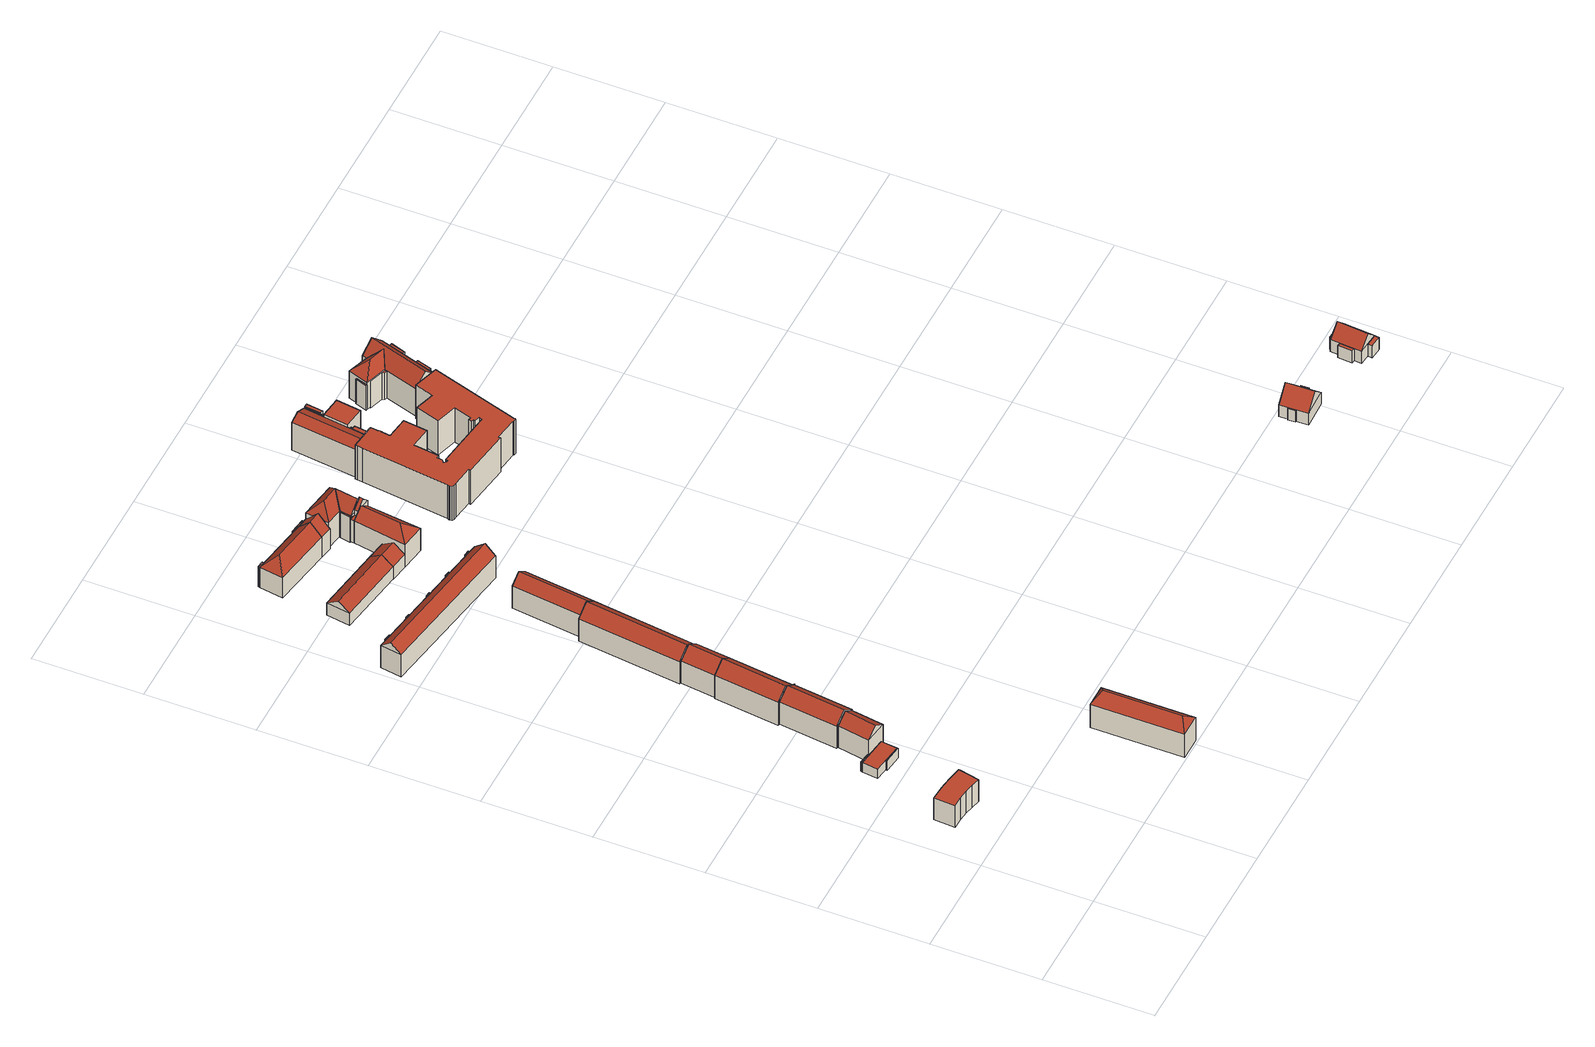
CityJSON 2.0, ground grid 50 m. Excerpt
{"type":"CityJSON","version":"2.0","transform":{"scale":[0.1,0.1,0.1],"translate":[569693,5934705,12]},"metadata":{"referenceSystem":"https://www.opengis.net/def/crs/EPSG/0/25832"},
"CityObjects":{
"building1":{"type":"Building","attributes":{"name":"Carl-Petersen-StraÃe","Gemeindeschluessel":"02100122","function":"31001_1010","yearOfConstruction":1957,"roofType":"1000","measuredHeight":12.23,"storeysAboveGround":3},"address":[{"country":"Germany","locality":"Hamburg","thoroughfareNumber":"124","thoroughfareName":"Carl-Petersen-Straße","postcode":"20535"}],"geometry":[{"type":"Solid","lod":"2","boundaries":[[[[0,1,2,3]],[[4,5,1,0]],[[6,7,5,4]],[[8,9,7,6]],[[10,11,9,8]],[[12,13,11,10]],[[14,15,13,12]],[[16,17,15,14]],[[18,19,17,16]],[[20,21,19,18]],[[3,2,21,20]],[[18,16,14,12,10,8,6,4,0,3,20]],[[1,5,7,9,11,13,15,17,19,21,2]]]],"semantics":{"surfaces":[{"type":"WallSurface"},{"type":"RoofSurface","Flaechenneigung":"90","Flaechenrichtung":"0","Flaechengroesse":"180.989428671581"},{"type":"GroundSurface"}],"values":[[0,0,0,0,0,0,0,0,0,0,0,1,2]]}}]},
"building2":{"type":"Building","attributes":{"name":"Carl-Petersen-StraÃe","Gemeindeschluessel":"02100122","function":"31001_1010"},"children":["building2-1","building2-2","building2-3"]},
"building2-1":{"type":"BuildingPart","attributes":{"roofType":"1000","measuredHeight":5.16,"storeysAboveGround":1},"parents":["building2"],"geometry":[{"type":"Solid","lod":"2","boundaries":[[[[22,23,24,25]],[[26,27,23,22]],[[28,29,27,26]],[[25,24,29,28]],[[26,22,25,28]],[[23,27,29,24]]]],"semantics":{"surfaces":[{"type":"WallSurface"},{"type":"RoofSurface","Flaechenneigung":"90","Flaechenrichtung":"0","Flaechengroesse":"5.62264864993358"},{"type":"GroundSurface"}],"values":[[0,0,0,0,1,2]]}}]},
"building2-2":{"type":"BuildingPart","attributes":{"roofType":"1000","measuredHeight":5.16,"storeysAboveGround":1},"parents":["building2"],"geometry":[{"type":"Solid","lod":"2","boundaries":[[[[30,31,32,33]],[[34,35,31,30]],[[26,27,35,34]],[[33,32,27,26]],[[34,30,33,26]],[[31,35,27,32]]]],"semantics":{"surfaces":[{"type":"WallSurface"},{"type":"RoofSurface","Flaechenneigung":"90","Flaechenrichtung":"0","Flaechengroesse":"109.233173625576"},{"type":"GroundSurface"}],"values":[[0,0,0,0,1,2]]}}]},
"building2-3":{"type":"BuildingPart","attributes":{"roofType":"1000","measuredHeight":5.16,"storeysAboveGround":1},"parents":["building2"],"geometry":[{"type":"Solid","lod":"2","boundaries":[[[[36,37,31,30]],[[38,39,37,36]],[[40,41,39,38]],[[30,31,41,40]],[[38,36,30,40]],[[37,39,41,31]]]],"semantics":{"surfaces":[{"type":"WallSurface"},{"type":"RoofSurface","Flaechenneigung":"90","Flaechenrichtung":"0","Flaechengroesse":"3.43421822296851"},{"type":"GroundSurface"}],"values":[[0,0,0,0,1,2]]}}]},
"building3":{"type":"Building","attributes":{"name":"Lohhof","Gemeindeschluessel":"02100122","function":"31001_1010","yearOfConstruction":1957,"roofType":"3100","measuredHeight":16.29,"storeysAboveGround":4},"address":[{"country":"Germany","locality":"Hamburg","thoroughfareNumber":"1","thoroughfareName":"Lohhof","postcode":"20535"}],"geometry":[{"type":"Solid","lod":"2","boundaries":[[[[42,43,44,45]],[[46,47,43,42]],[[48,49,47,46]],[[45,44,49,48]],[[42,50,46]],[[48,51,45]],[[45,51,50,42]],[[46,50,51,48]],[[43,47,49,44]]]],"semantics":{"surfaces":[{"type":"WallSurface"},{"type":"RoofSurface","Flaechenneigung":"53.9360817724943","Flaechenrichtung":"98.5303879939975","Flaechengroesse":"99.5425328210005"},{"type":"RoofSurface","Flaechenneigung":"53.9258901445393","Flaechenrichtung":"279.37135502149","Flaechengroesse":"99.9239069675338"},{"type":"GroundSurface"}],"values":[[0,0,0,0,0,0,1,2,3]]}}]},
"building4":{"type":"Building","attributes":{"name":"Lohhof","Gemeindeschluessel":"02100122","function":"31001_1010"},"children":["building4-1","building4-2","building4-3"]},
"building4-1":{"type":"BuildingPart","attributes":{"roofType":"3100","measuredHeight":17.06,"storeysAboveGround":4},"parents":["building4"],"geometry":[{"type":"Solid","lod":"2","boundaries":[[[[52,53,54,55]],[[56,57,53,52]],[[58,59,57,56]],[[55,54,59,58]],[[52,60,56]],[[58,61,55]],[[55,61,60,52]],[[56,60,61,58]],[[53,57,59,54]]]],"semantics":{"surfaces":[{"type":"WallSurface"},{"type":"RoofSurface","Flaechenneigung":"51.8431119376664","Flaechenrichtung":"277.03718963266","Flaechengroesse":"201.045123424135"},{"type":"RoofSurface","Flaechenneigung":"51.8431062136629","Flaechenrichtung":"97.025350498316","Flaechengroesse":"201.628691657344"},{"type":"GroundSurface"}],"values":[[0,0,0,0,0,0,1,2,3]]}}]},
"building4-2":{"type":"BuildingPart","attributes":{"roofType":"3100","measuredHeight":17.65,"storeysAboveGround":4},"parents":["building4"],"geometry":[{"type":"Solid","lod":"2","boundaries":[[[[62,63,64,65]],[[66,67,63,62]],[[68,69,67,66]],[[65,64,69,68]],[[62,70,66]],[[68,71,65]],[[65,71,70,62]],[[66,70,71,68]],[[63,67,69,64]]]],"semantics":{"surfaces":[{"type":"WallSurface"},{"type":"RoofSurface","Flaechenneigung":"51.8522054007894","Flaechenrichtung":"277.043869403396","Flaechengroesse":"227.386136634991"},{"type":"RoofSurface","Flaechenneigung":"51.852129693127","Flaechenrichtung":"97.0313871759958","Flaechengroesse":"227.38333235511"},{"type":"GroundSurface"}],"values":[[0,0,0,0,0,0,1,2,3]]}}]},
"building4-3":{"type":"BuildingPart","attributes":{"roofType":"1000","measuredHeight":12.99,"storeysAboveGround":4},"parents":["building4"],"geometry":[{"type":"Solid","lod":"2","boundaries":[[[[72,73,74,75]],[[76,57,73,72]],[[68,69,57,76]],[[75,74,69,68]],[[76,72,75,68]],[[73,57,69,74]]]],"semantics":{"surfaces":[{"type":"WallSurface"},{"type":"RoofSurface","Flaechenneigung":"90","Flaechenrichtung":"0","Flaechengroesse":"0.170440071884735"},{"type":"GroundSurface"}],"values":[[0,0,0,0,1,2]]}}]},
"building5":{"type":"Building","attributes":{"name":"Hammer Steindamm","Gemeindeschluessel":"02100123","function":"31001_1010","yearOfConstruction":1957,"roofType":"3200","measuredHeight":17.18,"storeysAboveGround":4},"address":[{"country":"Germany","locality":"Hamburg","thoroughfareNumber":"145","thoroughfareName":"Hammer Steindamm","postcode":"20535"}],"geometry":[{"type":"Solid","lod":"2","boundaries":[[[[77,78,79,80]],[[81,82,78,77]],[[83,84,82,81]],[[80,79,84,83]],[[77,85,81]],[[83,86,80]],[[80,86,85,77]],[[81,85,86,83]],[[78,82,84,79]]]],"semantics":{"surfaces":[{"type":"WallSurface"},{"type":"RoofSurface","Flaechenneigung":"37.2818554524104","Flaechenrichtung":"180.000010040978","Flaechengroesse":"29.9223042430612"},{"type":"RoofSurface","Flaechenneigung":"37.2822886894576","Flaechenrichtung":"359.994738581416","Flaechengroesse":"29.9250591263804"},{"type":"RoofSurface","Flaechenneigung":"51.0918179223979","Flaechenrichtung":"89.9983312532969","Flaechengroesse":"271.113843613067"},{"type":"RoofSurface","Flaechenneigung":"51.0918865129899","Flaechenrichtung":"269.997593699641","Flaechengroesse":"271.110355843667"},{"type":"GroundSurface"}],"values":[[0,0,0,0,1,2,3,4,5]]}}]},
"building6":{"type":"Building","attributes":{"name":"Lohhof","Gemeindeschluessel":"02100122","function":"31001_1010","yearOfConstruction":1983,"roofType":"3100","measuredHeight":17.07,"storeysAboveGround":4},"address":[{"country":"Germany","locality":"Hamburg","thoroughfareNumber":"9","thoroughfareName":"Lohhof","postcode":"20535"}],"geometry":[{"type":"Solid","lod":"2","boundaries":[[[[66,87,88,89]],[[62,90,87,66]],[[91,92,90,62]],[[89,88,92,91]],[[66,70,62]],[[91,93,89]],[[89,93,70,66]],[[62,70,93,91]],[[87,90,92,88]]]],"semantics":{"surfaces":[{"type":"WallSurface"},{"type":"RoofSurface","Flaechenneigung":"52.0905427389083","Flaechenrichtung":"97.0300160654637","Flaechengroesse":"120.014965954935"},{"type":"RoofSurface","Flaechenneigung":"52.0906250841196","Flaechenrichtung":"277.044460534388","Flaechengroesse":"120.014925179695"},{"type":"GroundSurface"}],"values":[[0,0,0,0,0,0,1,2,3]]}}]},
"building7":{"type":"Building","attributes":{"name":"Lohhof","Gemeindeschluessel":"02100122","function":"31001_1010","yearOfConstruction":1957,"roofType":"3100","measuredHeight":17.14,"storeysAboveGround":4},"address":[{"country":"Germany","locality":"Hamburg","thoroughfareNumber":"11","thoroughfareName":"Lohhof","postcode":"20535"}],"geometry":[{"type":"Solid","lod":"2","boundaries":[[[[94,95,96,97]],[[98,99,95,94]],[[100,101,99,98]],[[97,96,101,100]],[[94,102,98]],[[100,103,97]],[[97,103,102,94]],[[98,102,103,100]],[[95,99,101,96]]]],"semantics":{"surfaces":[{"type":"WallSurface"},{"type":"RoofSurface","Flaechenneigung":"52.0345806121718","Flaechenrichtung":"277.062201434998","Flaechengroesse":"366.249677374312"},{"type":"RoofSurface","Flaechenneigung":"52.0345798173788","Flaechenrichtung":"97.0784974483294","Flaechengroesse":"366.247189861451"},{"type":"GroundSurface"}],"values":[[0,0,0,0,0,0,1,2,3]]}}]},
"building8":{"type":"Building","attributes":{"name":"Moorende","Gemeindeschluessel":"02100122","function":"31001_1010"},"children":["building8-1","building8-2","building8-3","building8-4","building8-5","building8-6"]},
"building8-1":{"type":"BuildingPart","attributes":{"roofType":"1000","measuredHeight":12.63,"storeysAboveGround":4},"parents":["building8"],"geometry":[{"type":"Solid","lod":"2","boundaries":[[[[104,105,106,107]],[[108,109,105,104]],[[110,111,109,108]],[[107,106,111,110]],[[108,104,107,110]],[[105,109,111,106]]]],"semantics":{"surfaces":[{"type":"WallSurface"},{"type":"RoofSurface","Flaechenneigung":"90","Flaechenrichtung":"0","Flaechengroesse":"1.27503199987079"},{"type":"GroundSurface"}],"values":[[0,0,0,0,1,2]]}}]},
"building8-2":{"type":"BuildingPart","attributes":{"roofType":"3100","measuredHeight":16.59,"storeysAboveGround":4},"parents":["building8"],"geometry":[{"type":"Solid","lod":"2","boundaries":[[[[112,113,114,115]],[[116,117,113,112]],[[118,119,117,116]],[[115,114,119,118]],[[112,120,116]],[[118,121,115]],[[115,121,120,112]],[[116,120,121,118]],[[113,117,119,114]]]],"semantics":{"surfaces":[{"type":"WallSurface"},{"type":"RoofSurface","Flaechenneigung":"49.743062395069","Flaechenrichtung":"189.205429358069","Flaechengroesse":"459.332740219886"},{"type":"RoofSurface","Flaechenneigung":"49.7429180749985","Flaechenrichtung":"9.08138377145538","Flaechengroesse":"459.333233579302"},{"type":"GroundSurface"}],"values":[[0,0,0,0,0,0,1,2,3]]}}]},
"building8-3":{"type":"BuildingPart","attributes":{"roofType":"1000","measuredHeight":12.43,"storeysAboveGround":4},"parents":["building8"],"geometry":[{"type":"Solid","lod":"2","boundaries":[[[[122,123,124,125]],[[126,127,123,122]],[[128,129,127,126]],[[125,124,129,128]],[[126,122,125,128]],[[123,127,129,124]]]],"semantics":{"surfaces":[{"type":"WallSurface"},{"type":"RoofSurface","Flaechenneigung":"90","Flaechenrichtung":"0","Flaechengroesse":"1.3339126160141"},{"type":"GroundSurface"}],"values":[[0,0,0,0,1,2]]}}]},
"building8-4":{"type":"BuildingPart","attributes":{"roofType":"1000","measuredHeight":12.62,"storeysAboveGround":4},"parents":["building8"],"geometry":[{"type":"Solid","lod":"2","boundaries":[[[[130,131,132,133]],[[134,135,131,130]],[[136,137,135,134]],[[133,132,137,136]],[[134,130,133,136]],[[131,135,137,132]]]],"semantics":{"surfaces":[{"type":"WallSurface"},{"type":"RoofSurface","Flaechenneigung":"90","Flaechenrichtung":"0","Flaechengroesse":"0.940247446917529"},{"type":"GroundSurface"}],"values":[[0,0,0,0,1,2]]}}]},
"building8-5":{"type":"BuildingPart","attributes":{"roofType":"1000","measuredHeight":12.29,"storeysAboveGround":4},"parents":["building8"],"geometry":[{"type":"Solid","lod":"2","boundaries":[[[[138,139,140,141]],[[142,143,139,138]],[[144,145,143,142]],[[141,140,145,144]],[[142,138,141,144]],[[139,143,145,140]]]],"semantics":{"surfaces":[{"type":"WallSurface"},{"type":"RoofSurface","Flaechenneigung":"90","Flaechenrichtung":"0","Flaechengroesse":"1.61197553172359"},{"type":"GroundSurface"}],"values":[[0,0,0,0,1,2]]}}]},
"building8-6":{"type":"BuildingPart","attributes":{"roofType":"1000","measuredHeight":12.29,"storeysAboveGround":4},"parents":["building8"],"geometry":[{"type":"Solid","lod":"2","boundaries":[[[[146,147,148,149]],[[150,151,147,146]],[[152,153,151,150]],[[149,148,153,152]],[[150,146,149,152]],[[147,151,153,148]]]],"semantics":{"surfaces":[{"type":"WallSurface"},{"type":"RoofSurface","Flaechenneigung":"90","Flaechenrichtung":"0","Flaechengroesse":"1.03737802369881"},{"type":"GroundSurface"}],"values":[[0,0,0,0,1,2]]}}]},
"building9":{"type":"Building","attributes":{"name":"Lohhof","Gemeindeschluessel":"02100122","function":"31001_1010","yearOfConstruction":1978,"roofType":"3100","measuredHeight":16.57,"storeysAboveGround":4},"address":[{"country":"Germany","locality":"Hamburg","thoroughfareNumber":"19","thoroughfareName":"Lohhof","postcode":"20535"}],"geometry":[{"type":"Solid","lod":"2","boundaries":[[[[154,155,156,157]],[[158,159,155,154]],[[160,161,159,158]],[[157,156,161,160]],[[154,162,158]],[[160,163,157]],[[157,163,162,154]],[[158,162,163,160]],[[155,159,161,156]]]],"semantics":{"surfaces":[{"type":"WallSurface"},{"type":"RoofSurface","Flaechenneigung":"50.3501219996861","Flaechenrichtung":"277.070459183503","Flaechengroesse":"212.6991675478"},{"type":"RoofSurface","Flaechenneigung":"50.3501366708157","Flaechenrichtung":"97.0797837925308","Flaechengroesse":"212.683833716323"},{"type":"GroundSurface"}],"values":[[0,0,0,0,0,0,1,2,3]]}}]},
"building10":{"type":"Building","attributes":{"name":"Moorende","Gemeindeschluessel":"02100122","function":"31001_1010","yearOfConstruction":1968,"roofType":"3100","measuredHeight":10.79,"storeysAboveGround":2},"address":[{"country":"Germany","locality":"Hamburg","thoroughfareNumber":"15","thoroughfareName":"Moorende","postcode":"20535"}],"geometry":[{"type":"Solid","lod":"2","boundaries":[[[[164,165,166,167]],[[168,169,165,164]],[[170,171,169,168]],[[167,166,171,170]],[[164,172,168]],[[170,173,167]],[[167,173,172,164]],[[168,172,173,170]],[[165,169,171,166]]]],"semantics":{"surfaces":[{"type":"WallSurface"},{"type":"RoofSurface","Flaechenneigung":"53.9890739623631","Flaechenrichtung":"8.8170123871016","Flaechengroesse":"223.60425913268"},{"type":"RoofSurface","Flaechenneigung":"53.9890236756497","Flaechenrichtung":"188.830148516452","Flaechengroesse":"223.612218331867"},{"type":"GroundSurface"}],"values":[[0,0,0,0,0,0,1,2,3]]}}]},
"building11":{"type":"Building","attributes":{"name":"Fuchsloch","Gemeindeschluessel":"02100122","function":"31001_1010"},"children":["building11-1","building11-2","building11-3"]},
"building11-1":{"type":"BuildingPart","attributes":{"roofType":"5000","measuredHeight":16.79,"storeysAboveGround":4},"parents":["building11"],"geometry":[{"type":"Solid","lod":"2","boundaries":[[[[174,175,176,177]],[[178,179,175,174]],[[180,181,179,178]],[[177,176,181,180]],[[174,182,178]],[[180,183,177]],[[177,183,182,174]],[[178,182,183,180]],[[175,179,181,176]]]],"semantics":{"surfaces":[{"type":"WallSurface"},{"type":"RoofSurface","Flaechenneigung":"45.6821908032097","Flaechenrichtung":"279.469384034634","Flaechengroesse":"43.9395970039915"},{"type":"RoofSurface","Flaechenneigung":"45.8359066836406","Flaechenrichtung":"189.405448329383","Flaechengroesse":"201.219636368559"},{"type":"RoofSurface","Flaechenneigung":"45.8362883996152","Flaechenrichtung":"9.21995436558989","Flaechengroesse":"200.716840773846"},{"type":"GroundSurface"}],"values":[[0,0,0,0,1,0,2,3,4]]}}]},
"building11-2":{"type":"BuildingPart","attributes":{"roofType":"1000","measuredHeight":11.31,"storeysAboveGround":4},"parents":["building11"],"geometry":[{"type":"Solid","lod":"2","boundaries":[[[[184,185,186,187]],[[188,189,185,184]],[[180,181,189,188]],[[187,186,181,180]],[[188,184,187,180]],[[185,189,181,186]]]],"semantics":{"surfaces":[{"type":"WallSurface"},{"type":"RoofSurface","Flaechenneigung":"90","Flaechenrichtung":"0","Flaechengroesse":"2.47768286108741"},{"type":"GroundSurface"}],"values":[[0,0,0,0,1,2]]}}]},
"building11-3":{"type":"BuildingPart","attributes":{"roofType":"1000","measuredHeight":11.31,"storeysAboveGround":4},"parents":["building11"],"geometry":[{"type":"Solid","lod":"2","boundaries":[[[[190,191,179,178]],[[192,193,191,190]],[[194,195,193,192]],[[178,179,195,194]],[[192,190,178,194]],[[191,193,195,179]]]],"semantics":{"surfaces":[{"type":"WallSurface"},{"type":"RoofSurface","Flaechenneigung":"90","Flaechenrichtung":"0","Flaechengroesse":"2.36543065066958"},{"type":"GroundSurface"}],"values":[[0,0,0,0,1,2]]}}]},
"building12":{"type":"Building","attributes":{"name":"Lohhof","Gemeindeschluessel":"02100122","function":"31001_1010"},"children":["building12-1","building12-2","building12-3"]},
"building12-1":{"type":"BuildingPart","attributes":{"roofType":"1000","measuredHeight":12.49,"storeysAboveGround":4},"parents":["building12"],"geometry":[{"type":"Solid","lod":"2","boundaries":[[[[196,197,198,199]],[[200,201,197,196]],[[202,203,201,200]],[[199,198,203,202]],[[200,196,199,202]],[[197,201,203,198]]]],"semantics":{"surfaces":[{"type":"WallSurface"},{"type":"RoofSurface","Flaechenneigung":"90","Flaechenrichtung":"0","Flaechengroesse":"5.69824403766873"},{"type":"GroundSurface"}],"values":[[0,0,0,0,1,2]]}}]},
"building12-2":{"type":"BuildingPart","attributes":{"roofType":"5000","measuredHeight":16.88,"storeysAboveGround":4},"parents":["building12"],"geometry":[{"type":"Solid","lod":"2","boundaries":[[[[204,205,206,207]],[[208,209,205,204]],[[196,197,209,208]],[[207,206,197,196]],[[204,210,208]],[[196,211,207]],[[207,211,210,204]],[[208,210,211,196]],[[205,209,197,206]]]],"semantics":{"surfaces":[{"type":"WallSurface"},{"type":"RoofSurface","Flaechenneigung":"54.4320381032322","Flaechenrichtung":"188.838231398057","Flaechengroesse":"42.7644243293713"},{"type":"RoofSurface","Flaechenneigung":"51.1618239552677","Flaechenrichtung":"97.4381304606327","Flaechengroesse":"153.952235338197"},{"type":"RoofSurface","Flaechenneigung":"51.1631720993658","Flaechenrichtung":"278.442559201411","Flaechengroesse":"153.048812967611"},{"type":"GroundSurface"}],"values":[[0,0,0,0,1,0,2,3,4]]}}]},
"building12-3":{"type":"BuildingPart","attributes":{"roofType":"3100","measuredHeight":10.88,"storeysAboveGround":4},"parents":["building12"],"geometry":[{"type":"Solid","lod":"2","boundaries":[[[[168,212,209,213]],[[164,214,212,168]],[[215,216,214,164]],[[213,209,216,215]],[[168,172,164]],[[215,217,213]],[[213,217,172,168]],[[164,172,217,215]],[[212,214,216,209]]]],"semantics":{"surfaces":[{"type":"WallSurface"},{"type":"RoofSurface","Flaechenneigung":"54.4943564793814","Flaechenrichtung":"188.831658077887","Flaechengroesse":"59.6762048578005"},{"type":"RoofSurface","Flaechenneigung":"54.4943530615806","Flaechenrichtung":"8.81851258149306","Flaechengroesse":"59.6795118362423"},{"type":"GroundSurface"}],"values":[[0,0,0,0,0,0,1,2,3]]}}]},
"building13":{"type":"Building","attributes":{"name":"Lohhof","Gemeindeschluessel":"02100122","function":"31001_1010"},"children":["building13-1","building13-2","building13-3","building13-4","building13-5","building13-6"]},
"building13-1":{"type":"BuildingPart","attributes":{"roofType":"3100","measuredHeight":19.91,"storeysAboveGround":4},"parents":["building13"],"geometry":[{"type":"Solid","lod":"2","boundaries":[[[[218,219,220,221]],[[222,223,219,218]],[[224,225,223,222]],[[221,220,225,224]],[[218,226,222]],[[224,227,221]],[[221,227,226,218]],[[222,226,227,224]],[[219,223,225,220]]]],"semantics":{"surfaces":[{"type":"WallSurface"},{"type":"RoofSurface","Flaechenneigung":"41.5028511838656","Flaechenrichtung":"95.8041145139787","Flaechengroesse":"8.92817988922758"},{"type":"RoofSurface","Flaechenneigung":"41.4325742622479","Flaechenrichtung":"273.490849349965","Flaechengroesse":"9.41461207613323"},{"type":"GroundSurface"}],"values":[[0,0,0,0,0,0,1,2,3]]}}]},
"building13-2":{"type":"BuildingPart","attributes":{"roofType":"5000","measuredHeight":19.94,"storeysAboveGround":4},"parents":["building13"],"geometry":[{"type":"Solid","lod":"2","boundaries":[[[[228,229,230,231]],[[232,233,229,228]],[[234,220,233,232]],[[231,230,220,234]],[[228,235,232]],[[234,236,231]],[[231,236,235,228]],[[232,235,236,234]],[[229,233,220,230]]]],"semantics":{"surfaces":[{"type":"WallSurface"},{"type":"RoofSurface","Flaechenneigung":"-43.7700110659314","Flaechenrichtung":"8.82143377408997","Flaechengroesse":"38.1251430431149"},{"type":"RoofSurface","Flaechenneigung":"40.3039302219998","Flaechenrichtung":"278.223551337677","Flaechengroesse":"61.0496938266172"},{"type":"RoofSurface","Flaechenneigung":"40.2994144355781","Flaechenrichtung":"97.6426837548398","Flaechengroesse":"61.0618347643118"},{"type":"GroundSurface"}],"values":[[0,0,0,0,1,0,2,3,4]]}}]},
"building13-3":{"type":"BuildingPart","attributes":{"roofType":"3200","measuredHeight":19.95,"storeysAboveGround":4},"parents":["building13"],"geometry":[{"type":"Solid","lod":"2","boundaries":[[[[237,238,239,240]],[[232,233,238,237]],[[241,242,233,232]],[[240,239,242,241]],[[237,243,232]],[[241,244,240]],[[240,244,243,237]],[[232,243,244,241]],[[238,233,242,239]]]],"semantics":{"surfaces":[{"type":"WallSurface"},{"type":"RoofSurface","Flaechenneigung":"39.0110904554845","Flaechenrichtung":"97.0589321936142","Flaechengroesse":"40.4536511321037"},{"type":"RoofSurface","Flaechenneigung":"39.0213009791308","Flaechenrichtung":"277.912704190088","Flaechengroesse":"40.5656843173608"},{"type":"RoofSurface","Flaechenneigung":"43.7889113314493","Flaechenrichtung":"8.90915629594496","Flaechengroesse":"104.893774177901"},{"type":"RoofSurface","Flaechenneigung":"43.7897620235255","Flaechenrichtung":"188.83834241349","Flaechengroesse":"105.542012046975"},{"type":"GroundSurface"}],"values":[[0,0,0,0,1,2,3,4,5]]}}]},
"building13-4":{"type":"BuildingPart","attributes":{"roofType":"1000","measuredHeight":14.13,"storeysAboveGround":4},"parents":["building13"],"geometry":[{"type":"Solid","lod":"2","boundaries":[[[[245,246,230,231]],[[247,248,246,245]],[[249,250,248,247]],[[231,230,250,249]],[[247,245,231,249]],[[246,248,250,230]]]],"semantics":{"surfaces":[{"type":"WallSurface"},{"type":"RoofSurface","Flaechenneigung":"90","Flaechenrichtung":"0","Flaechengroesse":"3.36130158893467"},{"type":"GroundSurface"}],"values":[[0,0,0,0,1,2]]}}]},
"building13-5":{"type":"BuildingPart","attributes":{"roofType":"3100","measuredHeight":16.95,"storeysAboveGround":4},"parents":["building13"],"geometry":[{"type":"Solid","lod":"2","boundaries":[[[[251,176,252,253]],[[254,181,176,251]],[[255,256,181,254]],[[253,252,256,255]],[[251,257,254]],[[255,258,253]],[[253,258,257,251]],[[254,257,258,255]],[[176,181,256,252]]]],"semantics":{"surfaces":[{"type":"WallSurface"},{"type":"RoofSurface","Flaechenneigung":"44.7222820015141","Flaechenrichtung":"188.851945412166","Flaechengroesse":"48.0222213301931"},{"type":"RoofSurface","Flaechenneigung":"44.7216531990978","Flaechenrichtung":"8.89850325610941","Flaechengroesse":"47.2920643335711"},{"type":"GroundSurface"}],"values":[[0,0,0,0,0,0,1,2,3]]}}]},
"building13-6":{"type":"BuildingPart","attributes":{"roofType":"1000","measuredHeight":11.33,"storeysAboveGround":4},"parents":["building13"],"geometry":[{"type":"Solid","lod":"2","boundaries":[[[[259,189,181,260]],[[261,262,189,259]],[[263,264,262,261]],[[260,181,264,263]],[[261,259,260,263]],[[189,262,264,181]]]],"semantics":{"surfaces":[{"type":"WallSurface"},{"type":"RoofSurface","Flaechenneigung":"90","Flaechenrichtung":"0","Flaechengroesse":"2.38711764202947"},{"type":"GroundSurface"}],"values":[[0,0,0,0,1,2]]}}]},
"building14":{"type":"Building","attributes":{"name":"Lohhof","Gemeindeschluessel":"02100122","function":"31001_1010"},"children":["building14-1","building14-2","building14-3","building14-4","building14-5"]},
"building14-1":{"type":"BuildingPart","attributes":{"roofType":"1000","measuredHeight":16.87,"storeysAboveGround":5},"parents":["building14"],"geometry":[{"type":"Solid","lod":"2","boundaries":[[[[265,266,267,268]],[[269,270,266,265]],[[271,272,270,269]],[[268,267,272,271]],[[269,265,268,271]],[[266,270,272,267]]]],"semantics":{"surfaces":[{"type":"WallSurface"},{"type":"RoofSurface","Flaechenneigung":"90","Flaechenrichtung":"0","Flaechengroesse":"111.645386071044"},{"type":"GroundSurface"}],"values":[[0,0,0,0,1,2]]}}]},
"building14-2":{"type":"BuildingPart","attributes":{"roofType":"3100","measuredHeight":17.53,"storeysAboveGround":5},"parents":["building14"],"geometry":[{"type":"Solid","lod":"2","boundaries":[[[[273,274,275,276]],[[277,278,274,273]],[[279,280,278,277]],[[276,275,280,279]],[[273,281,277]],[[279,282,276]],[[276,282,281,273]],[[277,281,282,279]],[[274,278,280,275]]]],"semantics":{"surfaces":[{"type":"WallSurface"},{"type":"RoofSurface","Flaechenneigung":"67.8685338975562","Flaechenrichtung":"277.203066723064","Flaechengroesse":"154.427013181864"},{"type":"RoofSurface","Flaechenneigung":"67.8679847145337","Flaechenrichtung":"97.480417360494","Flaechengroesse":"154.41425455469"},{"type":"GroundSurface"}],"values":[[0,0,0,0,0,0,1,2,3]]}}]},
"building14-3":{"type":"BuildingPart","attributes":{"roofType":"1000","measuredHeight":15.6,"storeysAboveGround":5},"parents":["building14"],"geometry":[{"type":"Solid","lod":"2","boundaries":[[[[283,284,278,277]],[[285,286,284,283]],[[287,288,286,285]],[[277,278,288,287]],[[285,283,277,287]],[[284,286,288,278]]]],"semantics":{"surfaces":[{"type":"WallSurface"},{"type":"RoofSurface","Flaechenneigung":"90","Flaechenrichtung":"0","Flaechengroesse":"5.27852450741456"},{"type":"GroundSurface"}],"values":[[0,0,0,0,1,2]]}}]},
"building14-4":{"type":"BuildingPart","attributes":{"roofType":"1000","measuredHeight":16.04,"storeysAboveGround":5},"parents":["building14"],"geometry":[{"type":"Solid","lod":"2","boundaries":[[[[289,290,284,291]],[[292,293,290,289]],[[294,295,293,292]],[[291,284,295,294]],[[292,289,291,294]],[[290,293,295,284]]]],"semantics":{"surfaces":[{"type":"WallSurface"},{"type":"RoofSurface","Flaechenneigung":"90","Flaechenrichtung":"0","Flaechengroesse":"11.5553852855038"},{"type":"GroundSurface"}],"values":[[0,0,0,0,1,2]]}}]},
"building14-5":{"type":"BuildingPart","attributes":{"roofType":"1000","measuredHeight":15.6,"storeysAboveGround":5},"parents":["building14"],"geometry":[{"type":"Solid","lod":"2","boundaries":[[[[296,297,280,279]],[[298,299,297,296]],[[300,301,299,298]],[[302,303,301,300]],[[304,305,303,302]],[[279,280,305,304]],[[302,300,298,296,279,304]],[[297,299,301,303,305,280]]]],"semantics":{"surfaces":[{"type":"WallSurface"},{"type":"RoofSurface","Flaechenneigung":"90","Flaechenrichtung":"0","Flaechengroesse":"15.9609462660727"},{"type":"GroundSurface"}],"values":[[0,0,0,0,0,0,1,2]]}}]},
"building15":{"type":"Building","attributes":{"name":"Hammer Steindamm","Gemeindeschluessel":"02100122","function":"31001_1010","yearOfConstruction":1948,"roofType":"1000","measuredHeight":19.11,"storeysAboveGround":5},"address":[{"country":"Germany","locality":"Hamburg","thoroughfareNumber":"31","thoroughfareName":"Moorende","postcode":"20535"}],"geometry":[{"type":"Solid","lod":"2","boundaries":[[[[306,307,308,309]],[[310,311,307,306]],[[312,313,311,310]],[[314,315,313,312]],[[316,317,315,314]],[[318,319,317,316]],[[320,321,319,318]],[[322,323,321,320]],[[324,325,323,322]],[[326,327,325,324]],[[328,329,327,326]],[[330,331,329,328]],[[332,333,331,330]],[[334,335,333,332]],[[336,337,335,334]],[[338,339,337,336]],[[340,341,339,338]],[[342,343,341,340]],[[344,345,343,342]],[[346,347,345,344]],[[348,349,347,346]],[[350,351,349,348]],[[352,353,351,350]],[[354,355,353,352]],[[356,357,355,354]],[[358,359,357,356]],[[360,361,359,358]],[[362,363,361,360]],[[364,365,363,362]],[[366,367,365,364]],[[368,369,367,366]],[[370,371,369,368]],[[372,373,371,370]],[[374,375,373,372]],[[376,377,375,374]],[[378,379,377,376]],[[380,381,379,378]],[[382,383,381,380]],[[384,385,383,382]],[[386,387,385,384]],[[388,389,387,386]],[[390,391,389,388]],[[392,393,391,390]],[[394,395,393,392]],[[396,397,395,394]],[[398,399,397,396]],[[400,401,399,398]],[[402,403,401,400]],[[404,405,403,402]],[[309,308,405,404]],[[402,400,398,396,394,392,390,388,386,384,382,380,378,376,374,372,370,368,366,364,362,360,358,356,354,352,350,348,346,344,342,340,338,336,334,332,330,328,326,324,322,320,318,316,314,312,310,306,309,404]],[[307,311,313,315,317,319,321,323,325,327,329,331,333,335,337,339,341,343,345,347,349,351,353,355,357,359,361,363,365,367,369,371,373,375,377,379,381,383,385,387,389,391,393,395,397,399,401,403,405,308]]]],"semantics":{"surfaces":[{"type":"WallSurface"},{"type":"RoofSurface","Flaechenneigung":"90","Flaechenrichtung":"0","Flaechengroesse":"1596.95068645964"},{"type":"GroundSurface"}],"values":[[0,0,0,0,0,0,0,0,0,0,0,0,0,0,0,0,0,0,0,0,0,0,0,0,0,0,0,0,0,0,0,0,0,0,0,0,0,0,0,0,0,0,0,0,0,0,0,0,0,0,1,2]]}}]},
"building16":{"type":"Building","attributes":{"name":"Hammer Steindamm","Gemeindeschluessel":"02100122","function":"31001_1010"},"children":["building16-1","building16-2","building16-3","building16-4","building16-5","building16-6"]},
"building16-1":{"type":"BuildingPart","attributes":{"roofType":"1000","measuredHeight":13.91,"storeysAboveGround":4},"parents":["building16"],"geometry":[{"type":"Solid","lod":"2","boundaries":[[[[406,407,408,409]],[[410,411,407,406]],[[412,413,411,410]],[[409,408,413,412]],[[410,406,409,412]],[[407,411,413,408]]]],"semantics":{"surfaces":[{"type":"WallSurface"},{"type":"RoofSurface","Flaechenneigung":"90","Flaechenrichtung":"0","Flaechengroesse":"2.84715800665414"},{"type":"GroundSurface"}],"values":[[0,0,0,0,1,2]]}}]},
"building16-2":{"type":"BuildingPart","attributes":{"roofType":"3200","measuredHeight":20.12,"storeysAboveGround":4},"parents":["building16"],"geometry":[{"type":"Solid","lod":"2","boundaries":[[[[414,411,415,416]],[[417,418,411,414]],[[419,420,418,417]],[[416,415,420,419]],[[414,421,417]],[[419,422,416]],[[416,422,421,414]],[[417,421,422,419]],[[411,418,420,415]]]],"semantics":{"surfaces":[{"type":"WallSurface"},{"type":"RoofSurface","Flaechenneigung":"54.0803632291163","Flaechenrichtung":"288.443542760187","Flaechengroesse":"41.5890380316004"},{"type":"RoofSurface","Flaechenneigung":"-44.6803807868907","Flaechenrichtung":"107.636615141854","Flaechengroesse":"34.2932013856007"},{"type":"RoofSurface","Flaechenneigung":"45.5877251265979","Flaechenrichtung":"198.426773229705","Flaechengroesse":"66.2749144096923"},{"type":"RoofSurface","Flaechenneigung":"45.5875357848067","Flaechenrichtung":"18.4474966278866","Flaechengroesse":"65.7840773722206"},{"type":"GroundSurface"}],"values":[[0,0,0,0,1,2,3,4,5]]}}]},
"building16-3":{"type":"BuildingPart","attributes":{"roofType":"3100","measuredHeight":21.14,"storeysAboveGround":4},"parents":["building16"],"geometry":[{"type":"Solid","lod":"2","boundaries":[[[[423,424,425,426]],[[427,428,424,423]],[[429,430,428,427]],[[426,425,430,429]],[[423,431,427]],[[429,432,426]],[[426,432,431,423]],[[427,431,432,429]],[[424,428,430,425]]]],"semantics":{"surfaces":[{"type":"WallSurface"},{"type":"RoofSurface","Flaechenneigung":"44.6842832091433","Flaechenrichtung":"107.624813633554","Flaechengroesse":"242.712885904693"},{"type":"RoofSurface","Flaechenneigung":"44.6843109727409","Flaechenrichtung":"287.632681227925","Flaechengroesse":"242.707749804685"},{"type":"GroundSurface"}],"values":[[0,0,0,0,0,0,1,2,3]]}}]},
"building16-4":{"type":"BuildingPart","attributes":{"roofType":"1000","measuredHeight":15.23,"storeysAboveGround":4},"parents":["building16"],"geometry":[{"type":"Solid","lod":"2","boundaries":[[[[433,434,435,436]],[[437,438,434,433]],[[439,440,438,437]],[[436,435,440,439]],[[437,433,436,439]],[[434,438,440,435]]]],"semantics":{"surfaces":[{"type":"WallSurface"},{"type":"RoofSurface","Flaechenneigung":"90","Flaechenrichtung":"0","Flaechengroesse":"9.35454367939669"},{"type":"GroundSurface"}],"values":[[0,0,0,0,1,2]]}}]},
"building16-5":{"type":"BuildingPart","attributes":{"roofType":"1000","measuredHeight":15.04,"storeysAboveGround":4},"parents":["building16"],"geometry":[{"type":"Solid","lod":"2","boundaries":[[[[441,442,443,444]],[[445,446,442,441]],[[447,415,446,445]],[[448,449,415,447]],[[450,451,449,448]],[[444,443,451,450]],[[448,447,445,441,444,450]],[[442,446,415,449,451,443]]]],"semantics":{"surfaces":[{"type":"WallSurface"},{"type":"RoofSurface","Flaechenneigung":"90","Flaechenrichtung":"0","Flaechengroesse":"4.09782835491752"},{"type":"GroundSurface"}],"values":[[0,0,0,0,0,0,1,2]]}}]},
"building16-6":{"type":"BuildingPart","attributes":{"roofType":"1000","measuredHeight":15.23,"storeysAboveGround":4},"parents":["building16"],"geometry":[{"type":"Solid","lod":"2","boundaries":[[[[452,453,454,455]],[[423,424,453,452]],[[456,457,424,423]],[[458,459,457,456]],[[460,461,459,458]],[[455,454,461,460]],[[458,456,423,452,455,460]],[[453,424,457,459,461,454]]]],"semantics":{"surfaces":[{"type":"WallSurface"},{"type":"RoofSurface","Flaechenneigung":"90","Flaechenrichtung":"0","Flaechengroesse":"9.9943633684428"},{"type":"GroundSurface"}],"values":[[0,0,0,0,0,0,1,2]]}}]},
"building17":{"type":"Building","attributes":{"name":"Hammer Hof","Gemeindeschluessel":"02100123","function":"31001_1010"},"children":["building17-1","building17-2","building17-3","building17-4"]},
"building17-1":{"type":"BuildingPart","attributes":{"roofType":"1000","measuredHeight":6.53,"storeysAboveGround":2},"parents":["building17"],"geometry":[{"type":"Solid","lod":"2","boundaries":[[[[462,463,464,465]],[[466,467,463,462]],[[468,469,467,466]],[[465,464,469,468]],[[466,462,465,468]],[[463,467,469,464]]]],"semantics":{"surfaces":[{"type":"WallSurface"},{"type":"RoofSurface","Flaechenneigung":"90","Flaechenrichtung":"0","Flaechengroesse":"2.52407199890462"},{"type":"GroundSurface"}],"values":[[0,0,0,0,1,2]]}}]},
"building17-2":{"type":"BuildingPart","attributes":{"roofType":"3100","measuredHeight":13.07,"storeysAboveGround":2},"parents":["building17"],"geometry":[{"type":"Solid","lod":"2","boundaries":[[[[470,471,472,473]],[[474,475,471,470]],[[476,477,475,474]],[[473,472,477,476]],[[470,478,474]],[[476,479,473]],[[473,479,478,470]],[[474,478,479,476]],[[471,475,477,472]]]],"semantics":{"surfaces":[{"type":"WallSurface"},{"type":"RoofSurface","Flaechenneigung":"45.1384497305994","Flaechenrichtung":"87.7485366727781","Flaechengroesse":"121.893732965347"},{"type":"RoofSurface","Flaechenneigung":"45.1384714454029","Flaechenrichtung":"267.716753058326","Flaechengroesse":"121.826818839423"},{"type":"GroundSurface"}],"values":[[0,0,0,0,0,0,1,2,3]]}}]},
"building17-3":{"type":"BuildingPart","attributes":{"roofType":"1000","measuredHeight":6.53,"storeysAboveGround":2},"parents":["building17"],"geometry":[{"type":"Solid","lod":"2","boundaries":[[[[480,481,482,483]],[[484,485,481,480]],[[486,487,485,484]],[[483,482,487,486]],[[484,480,483,486]],[[481,485,487,482]]]],"semantics":{"surfaces":[{"type":"WallSurface"},{"type":"RoofSurface","Flaechenneigung":"90","Flaechenrichtung":"0","Flaechengroesse":"2.2693736168845"},{"type":"GroundSurface"}],"values":[[0,0,0,0,1,2]]}}]},
"building17-4":{"type":"BuildingPart","attributes":{"roofType":"1000","measuredHeight":6.53,"storeysAboveGround":2},"parents":["building17"],"geometry":[{"type":"Solid","lod":"2","boundaries":[[[[488,489,490,491]],[[492,493,489,488]],[[494,495,493,492]],[[491,490,495,494]],[[492,488,491,494]],[[489,493,495,490]]]],"semantics":{"surfaces":[{"type":"WallSurface"},{"type":"RoofSurface","Flaechenneigung":"90","Flaechenrichtung":"0","Flaechengroesse":"2.30380401597767"},{"type":"GroundSurface"}],"values":[[0,0,0,0,1,2]]}}]},
"building18":{"type":"Building","attributes":{"name":"Hammer Hof","Gemeindeschluessel":"02100123","function":"31001_1010"},"children":["building18-1","building18-2","building18-3","building18-4"]},
"building18-1":{"type":"BuildingPart","attributes":{"roofType":"3100","measuredHeight":12.29,"storeysAboveGround":1},"parents":["building18"],"geometry":[{"type":"Solid","lod":"2","boundaries":[[[[496,497,498,499]],[[500,501,497,496]],[[502,503,501,500]],[[499,498,503,502]],[[496,504,500]],[[502,505,499]],[[499,505,504,496]],[[500,504,505,502]],[[497,501,503,498]]]],"semantics":{"surfaces":[{"type":"WallSurface"},{"type":"RoofSurface","Flaechenneigung":"43.8973797588391","Flaechenrichtung":"94.9749968561221","Flaechengroesse":"111.559313591527"},{"type":"RoofSurface","Flaechenneigung":"43.8967343103147","Flaechenrichtung":"274.573062324637","Flaechengroesse":"112.084354398349"},{"type":"GroundSurface"}],"values":[[0,0,0,0,0,0,1,2,3]]}}]},
"building18-2":{"type":"BuildingPart","attributes":{"roofType":"1000","measuredHeight":6.7,"storeysAboveGround":1},"parents":["building18"],"geometry":[{"type":"Solid","lod":"2","boundaries":[[[[506,507,508,509]],[[496,497,507,506]],[[510,511,497,496]],[[509,508,511,510]],[[496,506,509,510]],[[507,497,511,508]]]],"semantics":{"surfaces":[{"type":"WallSurface"},{"type":"RoofSurface","Flaechenneigung":"90","Flaechenrichtung":"0","Flaechengroesse":"11.7699210614431"},{"type":"GroundSurface"}],"values":[[0,0,0,0,1,2]]}}]},
"building18-3":{"type":"BuildingPart","attributes":{"roofType":"1000","measuredHeight":6.7,"storeysAboveGround":1},"parents":["building18"],"geometry":[{"type":"Solid","lod":"2","boundaries":[[[[512,513,514,515]],[[516,517,513,512]],[[518,519,517,516]],[[515,514,519,518]],[[516,512,515,518]],[[513,517,519,514]]]],"semantics":{"surfaces":[{"type":"WallSurface"},{"type":"RoofSurface","Flaechenneigung":"90","Flaechenrichtung":"0","Flaechengroesse":"10.2927378738628"},{"type":"GroundSurface"}],"values":[[0,0,0,0,1,2]]}}]},
"building18-4":{"type":"BuildingPart","attributes":{"roofType":"1000","measuredHeight":6.7,"storeysAboveGround":1},"parents":["building18"],"geometry":[{"type":"Solid","lod":"2","boundaries":[[[[520,521,522,523]],[[524,525,521,520]],[[526,527,525,524]],[[523,522,527,526]],[[524,520,523,526]],[[521,525,527,522]]]],"semantics":{"surfaces":[{"type":"WallSurface"},{"type":"RoofSurface","Flaechenneigung":"90","Flaechenrichtung":"0","Flaechengroesse":"4.04162464511179"},{"type":"GroundSurface"}],"values":[[0,0,0,0,1,2]]}}]}
},
"vertices":[
[150,684,139],[150,684,16],[198,683,16],[198,683,139],[156,782,139],[156,782,16],[221,778,139],[221,778,16],[285,770,139],[285,770,16],[348,757,139],[348,757,16],[347,751,139],[347,751,16],[328,662,139],[328,662,16],[327,660,139],[327,660,16],[286,670,139],[286,670,16],[245,678,139],[245,678,16],
[349,1082,58],[349,1082,6],[348,1076,6],[348,1076,58],[434,1071,58],[434,1071,6],[433,1065,58],[433,1065,6],
[298,1164,58],[298,1164,6],[288,1091,6],[288,1091,58],[443,1146,58],[443,1146,6],
[299,1171,58],[299,1171,6],[349,1164,58],[349,1164,6],[348,1158,58],[348,1158,6],
[456,1144,142],[456,1144,19],[478,1292,19],[478,1292,142],[348,1158,142],[348,1158,19],[373,1306,142],[373,1306,19],[402,1151,182],[426,1299,182],
[396,1578,148],[396,1578,23],[362,1308,23],[362,1308,148],[511,1563,148],[511,1563,23],[478,1292,148],[478,1292,23],[453,1570,193],[420,1300,193],
[422,1878,153],[422,1878,23],[385,1579,23],[385,1579,153],[540,1864,153],[540,1864,23],[503,1564,153],[503,1564,23],[481,1871,199],[444,1572,199],
[511,1565,153],[511,1565,23],[503,1566,23],[503,1566,153],[511,1563,153],
[1024,10,135],[1024,10,7],[1024,431,7],[1024,431,135],[915,10,135],[915,10,7],[915,431,135],[915,431,7],[970,43,179],[970,398,179],
[540,1864,28],[559,2022,28],[559,2022,153],[422,1878,28],[442,2037,153],[442,2037,28],[501,2030,199],
[489,2514,157],[489,2514,33],[430,2038,33],[430,2038,157],[609,2500,157],[609,2500,33],[550,2024,157],[550,2024,33],[549,2507,204],[490,2031,204],
[353,3126,158],[353,3126,31],[376,3122,31],[376,3122,158],[354,3132,158],[354,3132,31],[377,3128,158],[377,3128,31],
[2,3082,154],[2,3082,31],[684,2971,31],[684,2971,154],[19,3181,154],[19,3181,31],[700,3073,154],[700,3073,31],[10,3132,197],[692,3022,197],
[636,3089,156],[636,3089,31],[635,3084,31],[635,3084,156],[662,3085,156],[662,3085,31],[661,3079,156],[661,3079,31],
[493,3109,158],[493,3109,31],[493,3105,31],[493,3105,158],[518,3105,158],[518,3105,31],[517,3101,158],[517,3101,31],
[57,3180,154],[57,3180,31],[56,3175,31],[56,3175,154],[88,3175,154],[88,3175,31],[87,3170,154],[87,3170,31],
[208,3156,154],[208,3156,31],[208,3151,31],[208,3151,154],[230,3152,154],[230,3152,31],[229,3148,154],[229,3148,31],
[550,2837,158],[550,2837,34],[510,2512,34],[510,2512,158],[649,2825,158],[649,2825,34],[609,2500,158],[609,2500,34],[600,2831,199],[559,2506,199],
[525,3458,97],[525,3458,29],[205,3507,29],[205,3507,97],[508,3347,97],[508,3347,29],[188,3397,97],[188,3397,29],[516,3402,137],[197,3452,137],
[227,3711,137],[227,3711,24],[507,3665,24],[507,3665,137],[245,3822,137],[245,3822,24],[525,3777,137],[525,3777,24],[292,3758,192],[516,3721,192],
[490,3789,137],[490,3789,24],[489,3783,24],[489,3783,137],[526,3784,137],[526,3784,24],
[247,3830,137],[247,3830,24],[276,3825,137],[276,3825,24],[275,3817,137],[275,3817,24],
[632,3579,153],[632,3579,28],[664,3575,28],[664,3575,153],[634,3597,153],[634,3597,28],[665,3593,153],[665,3593,28],
[705,3316,153],[705,3316,28],[736,3566,28],[736,3566,153],[593,3334,153],[593,3334,28],[658,3386,197],[684,3573,197],
[508,3347,28],[593,3334,97],[525,3458,28],[611,3444,97],[611,3444,28],[602,3389,137],
[736,3566,182],[736,3566,24],[738,3581,24],[738,3581,182],[664,3575,182],[664,3575,24],[665,3593,182],[665,3593,24],[700,3570,223],[702,3587,223],
[650,3650,166],[650,3650,24],[641,3596,24],[641,3596,166],[745,3635,166],[745,3635,24],[738,3581,166],[705,3697,224],[690,3589,224],
[758,3744,166],[758,3744,24],[582,3772,24],[582,3772,166],[567,3663,166],[567,3663,24],[706,3697,224],[621,3710,224],
[634,3597,166],[634,3597,24],[642,3644,166],[642,3644,24],[649,3643,166],[649,3643,24],
[507,3665,136],[566,3656,24],[566,3656,136],[525,3777,136],[582,3768,136],[582,3768,24],[516,3721,194],[574,3712,194],
[526,3784,138],[525,3777,138],[561,3778,138],[561,3778,24],[560,3772,138],[560,3772,24],
[1190,3804,192],[1190,3804,23],[1205,3918,23],[1205,3918,192],[1093,3816,192],[1093,3816,23],[1109,3930,192],[1109,3930,23],
[1025,4035,179],[1025,4035,23],[988,3736,23],[988,3736,179],[1121,4024,179],[1121,4024,23],[1081,3725,179],[1081,3725,23],[1073,4030,199],[1035,3731,199],
[1127,4023,179],[1127,4023,23],[1117,3940,179],[1117,3940,23],[1110,3941,179],[1110,3941,23],
[1142,4021,184],[1142,4021,23],[1127,4023,184],[1133,3946,184],[1133,3946,23],[1118,3948,184],[1118,3948,23],
[1092,3806,179],[1092,3806,23],[1099,3805,179],[1099,3805,23],[1098,3796,179],[1098,3796,23],[1111,3794,179],[1111,3794,23],[1102,3722,179],[1102,3722,23],
[1102,3673,204],[1102,3673,13],[1105,3672,13],[1105,3672,204],[1097,3630,204],[1097,3630,13],[1199,3617,204],[1199,3617,13],[1185,3506,204],[1185,3506,13],[1087,3518,204],[1087,3518,13],[1073,3402,204],[1073,3402,13],[1060,3404,204],[1060,3404,13],[1057,3379,204],[1057,3379,13],[1045,3370,204],[1045,3370,13],[1053,3359,204],[1053,3359,13],[1062,3358,204],[1062,3358,13],[1065,3368,204],[1065,3368,13],[1336,3331,204],[1336,3331,13],[1341,3344,204],[1341,3344,13],[1317,3351,204],[1317,3351,13],[1319,3360,204],[1319,3360,13],[1309,3363,204],[1309,3363,13],[1315,3380,204],[1315,3380,13],[1326,3376,204],[1326,3376,13],[1351,3458,204],[1351,3458,13],[1254,3488,204],[1254,3488,13],[1289,3599,204],[1289,3599,13],[1380,3571,204],[1380,3571,13],[1408,3657,204],[1408,3657,13],[1522,3621,204],[1522,3621,13],[1398,3222,204],[1398,3222,13],[1396,3215,204],[1396,3215,13],[1397,3210,204],[1397,3210,13],[1392,3206,204],[1392,3206,13],[1382,3207,204],[1382,3207,13],[1376,3211,204],[1376,3211,13],[1271,3226,204],[1271,3226,13],[1269,3216,204],[1269,3216,13],[1048,3248,204],[1048,3248,13],[1049,3258,204],[1049,3258,13],[955,3272,204],[955,3272,13],[940,3274,204],[940,3274,13],[932,3279,204],[932,3279,13],[930,3286,204],[930,3286,13],[930,3290,204],[930,3290,13],[934,3299,204],[934,3299,13],[984,3700,204],[984,3700,13],[987,3725,204],[987,3725,13],[988,3736,204],[988,3736,13],[1102,3722,204],[1102,3722,13],[1108,3722,204],[1108,3722,13],[1106,3710,204],[1106,3710,13],[1103,3685,204],[1103,3685,13],[1106,3685,204],[1106,3685,13],
[1378,3906,167],[1378,3906,28],[1373,3908,28],[1373,3908,167],[1360,3851,167],[1360,3851,28],[1355,3853,167],[1355,3853,28],
[1360,3851,180],[1459,3818,28],[1459,3818,180],[1391,3946,180],[1391,3946,28],[1489,3913,180],[1489,3913,28],[1439,3877,229],[1520,3851,229],
[1519,3622,180],[1519,3622,28],[1608,3900,28],[1608,3900,180],[1408,3657,180],[1408,3657,28],[1496,3935,180],[1496,3935,28],[1463,3639,239],[1552,3918,239],
[1607,3856,180],[1607,3856,28],[1595,3860,28],[1595,3860,180],[1585,3787,180],[1585,3787,28],[1573,3791,180],[1573,3791,28],
[1375,3843,178],[1375,3843,28],[1437,3823,28],[1437,3823,178],[1376,3846,178],[1376,3846,28],[1459,3818,178],[1455,3807,178],[1455,3807,28],[1443,3811,178],[1443,3811,28],
[1522,3621,180],[1522,3621,28],[1533,3656,28],[1533,3656,180],[1551,3723,180],[1551,3723,28],[1563,3719,180],[1563,3719,28],[1543,3653,180],[1543,3653,28],
[2944,480,85],[2944,480,20],[2944,488,20],[2944,488,85],[2913,479,85],[2913,479,20],[2913,487,85],[2913,487,20],
[3000,351,85],[3000,351,20],[2994,482,20],[2994,482,85],[2868,346,85],[2868,346,20],[2863,477,85],[2863,477,20],[2934,348,150],[2929,480,150],
[3002,443,85],[3002,443,20],[2996,443,20],[2996,443,85],[3003,406,85],[3003,406,20],[2997,406,85],[2997,406,20],
[2860,400,85],[2860,400,20],[2866,400,20],[2866,400,85],[2859,437,85],[2859,437,20],[2865,438,85],[2865,438,20],
[3398,295,75],[3398,295,8],[3411,438,8],[3411,438,75],[3292,304,75],[3292,304,8],[3303,448,75],[3303,448,8],[3345,299,131],[3357,443,131],
[3341,300,75],[3341,300,8],[3339,279,8],[3339,279,75],[3396,274,75],[3396,274,8],
[3279,340,75],[3279,340,8],[3294,338,8],[3294,338,75],[3284,406,75],[3284,406,8],[3299,405,75],[3299,405,8],
[3315,456,75],[3315,456,8],[3314,447,8],[3314,447,75],[3359,452,75],[3359,452,8],[3358,443,75],[3358,443,8]
]}
